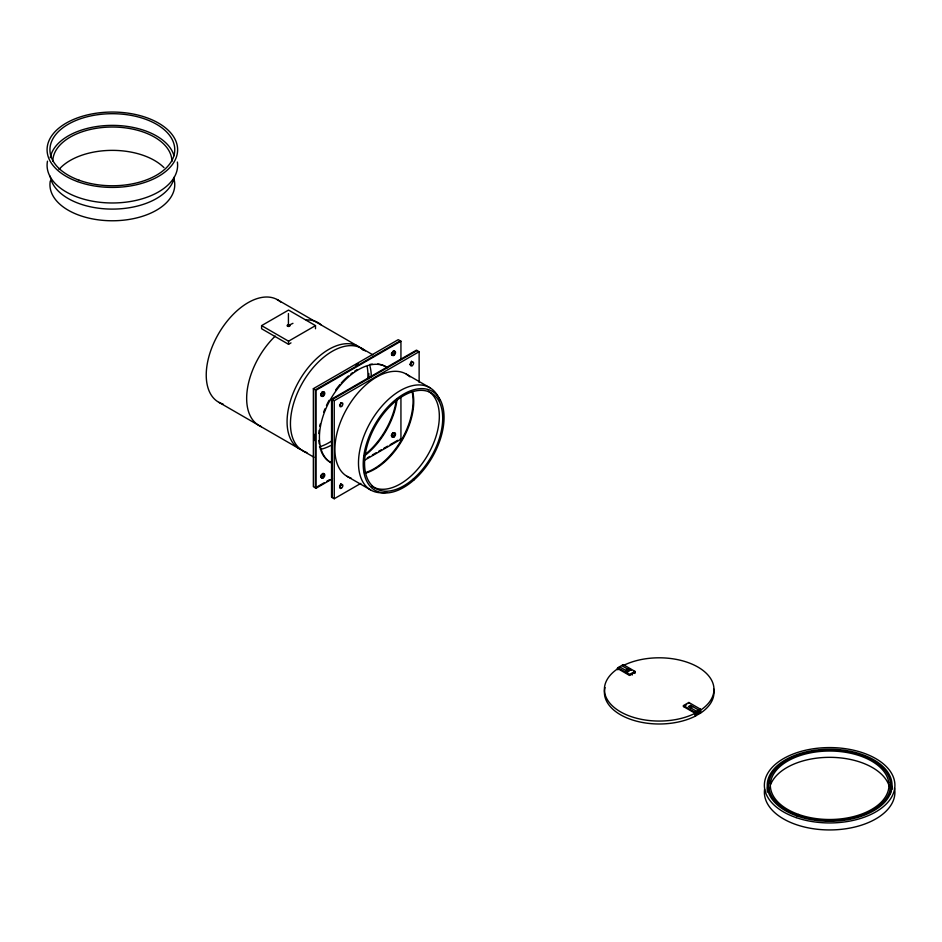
<?xml version="1.0" encoding="UTF-8"?>
<svg xmlns="http://www.w3.org/2000/svg" width="942" height="942" viewBox="0 0 942 942"><rect width="100%" height="100%" fill="white"/><g stroke="black" fill="none" stroke-linecap="round" stroke-linejoin="round"><path stroke-width="1.41" d="M634.932 673.483L634.932 671.363L623.251 664.616L617.87 667.725L616.468 669.621A54.789 31.628 0 0 0 620.86 712.034A54.789 31.628 0 0 0 694.395 713.659L695.125 713.282L683.445 706.547L683.445 705.582L688.826 702.473L700.507 709.22L700.507 713.106L694.395 716.603A54.789 31.628 0 0 1 632.306 719.923A54.789 31.628 0 0 1 605.047 687.542M290.996 342.888L288.546 344.301L261.593 328.746L261.593 325.626L288.546 310.071L315.499 325.626L315.499 328.746M261.593 325.626L288.546 341.192L315.499 325.626M332.514 478.736L316.053 488.239L313.356 486.684L313.356 388.669L398.242 339.662L400.939 341.216L400.939 358.772M400.268 340.827L315.37 389.835L315.37 487.85L324.248 482.728M313.356 388.669L316.053 390.223L400.939 341.216M360.845 483.387L334.245 498.742L331.549 497.188L331.549 399.173L416.435 350.153L419.131 351.719L419.131 382.44M417.106 350.542L332.22 399.561L332.22 497.576M331.549 399.173L334.245 400.727L419.131 351.719M326.78 481.268L329.311 479.808M367.321 457.859L369.853 456.399M372.384 454.939L376.188 452.737M378.719 451.277L381.263 449.817M383.794 448.357L387.598 446.155M390.129 444.695L397.724 440.303M364.189 460.45L400.939 439.231L400.939 396.806M625.794 670.41L627.914 669.185L628.973 670.704M634.932 672.317L629.539 675.426L629.539 674.472L634.932 671.363M683.445 706.547L686.671 704.675M699.941 713.435L698.882 710.162L690.568 705.358L688.449 706.594L696.75 711.387L695.691 715.885M690.462 707.76L692.582 706.535M683.445 705.582L695.125 712.329L700.507 709.22M277.066 299.509L357.689 346.067M361.634 348.328L372.797 354.781M406.343 374.139L429.929 387.763M400.268 438.842L400.939 439.231M218.944 402.364L300.015 449.157M302.806 450.782L313.98 457.235M347.021 476.311L370.606 489.922M629.091 668.938L631.434 670.292M621.626 665.558L629.927 670.363L627.808 671.587L619.495 666.783M617.87 667.725L629.539 674.472M629.539 675.426L617.87 668.679L617.87 669.856M690.568 705.358L691.628 706.877M695.125 712.329L695.125 716.214M688.826 702.473L688.826 703.427M632.235 673.871L632.235 675.037M623.251 664.616L623.251 665.57L623.981 665.193A54.789 31.628 0 0 1 697.516 666.83A54.789 31.628 0 0 1 701.908 709.232L700.507 710.174L700.507 713.106L701.908 712.164A54.789 31.628 0 0 0 713.647 688.932M334.245 400.727L334.245 498.742M316.053 390.223L316.053 488.239M288.429 313.592L288.429 326.038L290.207 324.672A59.546 34.383 -60 0 1 292.95 323.33M288.546 341.192L288.546 344.301M173.987 179.11A62.407 36.032 0 0 1 113.982 220.758A62.407 36.032 0 0 1 50.291 180.982M59.005 169.466A59.546 34.383 0 0 1 110.555 150.379A59.546 34.383 0 0 1 163.99 167.629M52.799 161.317A59.546 34.383 0 0 1 112.498 127.029A59.546 34.383 0 0 1 171.903 161.494M177.367 162.036A65.269 37.68 0 0 1 111.592 202.977A65.269 37.68 0 0 1 47.477 161.164M50.291 157.644A62.407 36.032 0 0 1 110.72 125.392A62.407 36.032 0 0 1 173.987 155.771M174.411 176.837A62.407 36.032 0 0 1 111.78 209.1A62.407 36.032 0 0 1 50.173 176.189M767.283 792.081A62.407 36.032 0 0 1 769.826 780.435M890.343 782.331A62.407 36.032 0 0 1 892.003 789.325M889.754 784.78A60.983 35.207 0 0 1 890.355 793.965M768.707 792.045A60.983 35.207 0 0 1 768.931 787.441M894.476 787.924A65.269 37.68 0 0 1 830.762 829.937A65.269 37.68 0 0 1 764.598 789.208M770.65 784.521A60.5 34.925 0 0 1 831.291 757.344A60.5 34.925 0 0 1 889.283 786.382M396.158 400.903A55.26 31.91 -60 0 1 365.991 453.738M330.877 462.569A55.26 31.91 -60 0 1 321.01 450.735M320.398 448.922A55.26 31.91 -60 0 1 319.75 446.473M319.256 443.882A55.26 31.91 -60 0 1 318.867 440.456M318.843 433.579A55.26 31.91 -60 0 1 319.126 430.376M319.738 426.184A55.26 31.91 -60 0 1 320.162 424.053M323.683 412.078A55.26 31.91 -60 0 1 325.002 408.781M326.462 405.519A55.26 31.91 -60 0 1 329.088 400.338M335.623 390.023A55.26 31.91 -60 0 1 340.015 384.454M341.263 383.017A55.26 31.91 -60 0 1 348.41 375.976M350.895 373.939A55.26 31.91 -60 0 1 352.555 372.667M354.675 371.183A55.26 31.91 -60 0 1 357.23 369.558M369.817 364.472A55.26 31.91 -60 0 1 372.231 364.083M377.718 364.012A55.26 31.91 -60 0 1 386.809 367.345M397.194 398.572A55.26 31.91 -60 0 1 364.177 456.081M331.278 462.816A55.26 31.91 -60 0 1 331.36 397.936A55.26 31.91 -60 0 1 387.48 367.733M322.611 473.567A2.379 1.378 -60 0 1 324.072 475.18A2.379 1.378 -60 0 1 321.728 477.771A2.379 1.378 -60 0 1 321.081 475.263M394.568 432.849A2.379 1.378 -60 0 1 393.344 436.605A2.379 1.378 -60 0 1 391.66 434.827M392.213 433.732A2.379 1.378 -60 0 1 393.038 432.908M322.447 391.966A2.379 1.378 -60 0 1 324.072 393.485A2.379 1.378 -60 0 1 321.611 396.087A2.379 1.378 -60 0 1 321.257 393.226A2.19 1.26 -60 0 0 321.658 395.911A2.19 1.26 -60 0 0 323.942 393.544A2.19 1.26 -60 0 0 322.47 392.108M321.611 392.72A2.379 1.378 -60 0 1 322.011 392.284M393.191 351.13A2.379 1.378 -60 0 1 394.851 352.461A2.379 1.378 -60 0 1 392.614 355.24A2.379 1.378 -60 0 1 391.731 352.944M412.196 392.143A55.26 31.91 -60 0 1 364.448 472.931M412.867 392.531A55.26 31.91 -60 0 1 365.119 473.331M340.98 402.67A2.379 1.378 -60 0 1 339.732 405.272M411.654 361.363A2.379 1.378 -60 0 1 410.029 364.742M340.827 483.635A2.379 1.378 -60 0 1 339.567 487.085M340.192 484.706A2.379 1.378 -60 0 1 339.697 485.813M410.983 361.975A2.379 1.378 -60 0 1 410.206 363.612M626.3 671.175A1.519 0.883 -60 0 1 627.655 670.633A1.519 0.883 -60 0 1 627.713 672.176M322.717 473.685A2.19 1.26 -60 0 1 323.907 475.369A2.19 1.26 -60 0 1 321.681 477.594A2.19 1.26 -60 0 1 321.257 475.145M321.552 474.65A2.19 1.26 -60 0 1 321.917 474.226M321.834 474.379A2.19 1.26 -60 0 1 321.622 474.898M321.316 475.38A2.19 1.26 -60 0 1 320.563 476.134M322.07 392.402A2.19 1.26 -60 0 0 321.693 392.79A2.19 1.26 -60 0 0 321.917 392.378M321.505 393.415A2.19 1.26 -60 0 1 320.81 394.274M393.191 351.284A2.19 1.26 -60 0 1 394.71 352.508A2.19 1.26 -60 0 1 392.661 355.063A2.19 1.26 -60 0 1 391.848 352.956M392.508 352.025A2.19 1.26 -60 0 1 392.261 352.543M391.943 353.014A2.19 1.26 -60 0 1 391.566 353.403M394.133 432.79A2.19 1.26 -60 0 1 394.498 434.968A2.19 1.26 -60 0 1 392.473 436.758A2.19 1.26 -60 0 1 391.754 434.898A2.19 1.26 -60 0 1 391.366 435.251M392.249 433.885A2.19 1.26 -60 0 1 393.391 432.861M392.708 432.943A2.19 1.26 -60 0 1 392.39 433.979M314.133 440.585A59.075 34.1 -60 0 1 314.11 434.286M355.617 365.037A59.075 34.1 -60 0 1 358.349 363.553M369.982 366.191A55.26 31.91 -60 0 1 371.289 376.988M330.324 445.719A55.26 31.91 -60 0 1 320.386 449.393M306.927 452.549A59.075 34.1 -60 0 1 302.559 382.723A59.075 34.1 -60 0 1 365.249 350.966M302.052 450.076A59.075 34.1 -60 0 1 300.58 378.413A59.075 34.1 -60 0 1 363.035 350.153M367.192 366.756A55.26 31.91 -60 0 1 367.839 378.013M332.02 440.762A55.26 31.91 -60 0 1 319.456 446.838M261.346 426.632A59.075 34.1 -60 0 1 247.428 388.728A59.075 34.1 -60 0 1 275.264 336.094M306.162 319.939A59.546 34.383 -60 0 1 321.222 324.849M368.793 373.479A56.496 32.617 -60 0 1 368.652 378.59M223.019 404.012A59.075 34.1 -60 0 1 218.002 334.704A59.075 34.1 -60 0 1 280.657 302.005M340.839 402.905A2.19 1.26 -60 0 1 339.556 405.248M340.615 483.635A2.19 1.26 -60 0 1 339.721 486.802M411.466 361.281A2.19 1.26 -60 0 1 410.241 364.46M351.119 478.136A59.075 34.1 -60 0 1 347.268 407.957A59.075 34.1 -60 0 1 409.923 376.835M428.115 391.118A55.26 31.91 -60 0 1 427.209 455.963A55.26 31.91 -60 0 1 371.537 486.013M386.667 492.301A59.075 34.1 -60 0 1 370.854 421.569A59.075 34.1 -60 0 1 439.867 400.668M77.244 181.5A65.269 37.68 0 0 0 177.555 151.403A65.269 37.68 0 0 0 82.248 116.302A65.269 37.68 0 0 0 77.244 181.5M79.046 180.205A62.407 36.032 0 0 0 174.706 151.156A62.407 36.032 0 0 0 83.296 117.844A62.407 36.032 0 0 0 79.046 180.205M796.131 817.597A65.269 37.68 0 0 0 894.9 785.84A65.269 37.68 0 0 0 797.898 752.34A65.269 37.68 0 0 0 796.131 817.597M796.979 815.96A62.407 36.032 0 0 0 892.027 786.24A62.407 36.032 0 0 0 799.923 753.576A62.407 36.032 0 0 0 796.979 815.96M798.604 814.441A59.311 34.242 0 0 0 888.93 786.193A59.311 34.242 0 0 0 801.395 755.154A59.311 34.242 0 0 0 798.604 814.441M797.733 815.254A60.983 35.207 0 0 0 890.602 786.217A60.983 35.207 0 0 0 800.606 754.307A60.983 35.207 0 0 0 797.733 815.254M323.553 395.934A2.379 1.378 -60 0 0 324.319 392.249A2.379 1.378 -60 0 0 321.493 394.745A2.379 1.378 -60 0 0 323.553 395.934M394.298 355.087A2.379 1.378 -60 0 0 395.051 351.401A2.379 1.378 -60 0 0 392.237 353.898A2.379 1.378 -60 0 0 394.298 355.087M323.4 477.747A2.379 1.378 -60 0 0 324.425 474.003A2.379 1.378 -60 0 0 321.54 476.216A2.379 1.378 -60 0 0 323.4 477.747M394.015 436.994A2.379 1.378 -60 0 0 395.24 433.238A2.379 1.378 -60 0 0 392.331 435.216A2.379 1.378 -60 0 0 394.015 436.994M697.94 714.06A1.519 0.883 -60 0 0 698.681 711.657A1.519 0.883 -60 0 0 696.821 712.976A1.519 0.883 -60 0 0 697.94 714.06M287.675 326.285A1.425 0.824 0 0 0 289.959 325.732A1.425 0.824 0 0 0 287.993 324.872A1.425 0.824 0 0 0 287.675 326.285M341.581 406.414A2.19 1.26 -60 0 0 342.499 402.976A2.19 1.26 -60 0 0 339.862 405.036A2.19 1.26 -60 0 0 341.581 406.414M341.334 488.262A2.19 1.26 -60 0 0 342.641 484.8A2.19 1.26 -60 0 0 339.956 486.402A2.19 1.26 -60 0 0 341.334 488.262M412.255 365.626A2.19 1.26 -60 0 0 413.279 362.164A2.19 1.26 -60 0 0 410.618 364.118A2.19 1.26 -60 0 0 412.255 365.626M413.927 479.984A57.168 33.005 -60 0 0 432.331 391.354A57.168 33.005 -60 0 0 364.636 451.03A57.168 33.005 -60 0 0 413.927 479.984M413.432 478.807A55.26 31.91 -60 0 0 431.483 393.061A55.26 31.91 -60 0 0 365.967 450.488A55.26 31.91 -60 0 0 413.432 478.807"/></g></svg>
